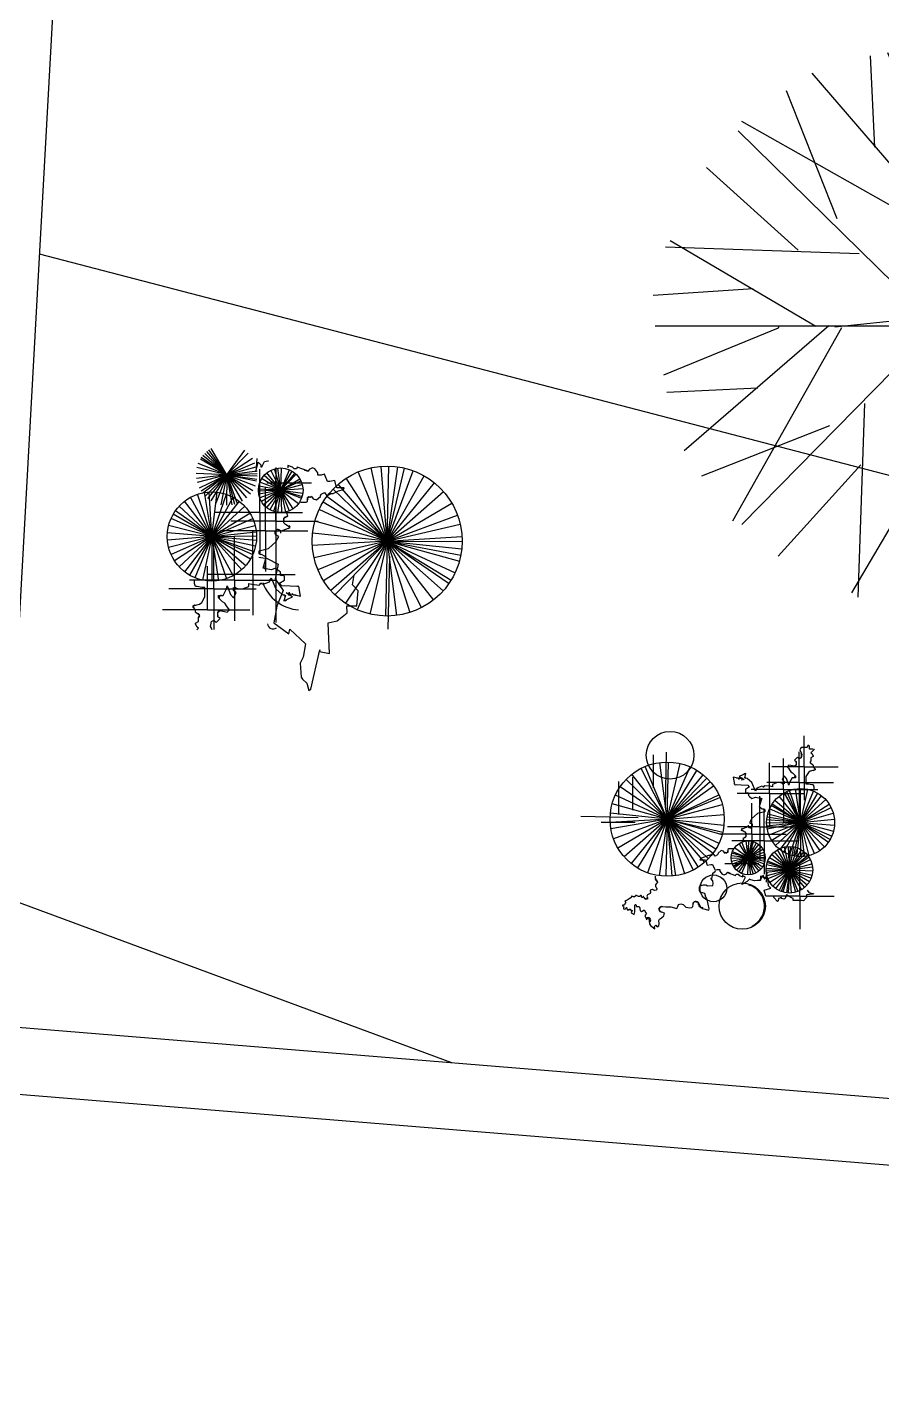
# Model space of a CAD drawing. Header units: millimetres. Extents: x 387 to 811, y 539 to 827.
# Drawn here: x 613.12 to 618.22, y 738.16 to 746.35 of the extents above; entities that cross this region are included whole.
import ezdxf

# ---------------------------------------------------------------- set-up
doc = ezdxf.new("R2010")
doc.units = ezdxf.units.MM
for name, color, linetype in [('cuvas de nível', 51, 'Continuous'), ('MOBILIARIO', 3, 'Continuous'), ('vegetação', 112, 'Continuous')]:
    doc.layers.add(name, color=color, linetype=linetype)

# ---------------------------------------------------------------- blocks, each defined once
blk = doc.blocks.new('T2', base_point=(179.76, 122.92))
for p, q in [((179.76, 122.92), (179.76, 182.32)), ((187.6, 161.67), (186.23, 182.74)), ((166.66, 160.66), (165.76, 179.9)), ((179.27, 156.4), (169.42, 180.59)), ((179.68, 148.48), (197.76, 179.21)), ((179.77, 145.68), (153.43, 176.25)), ((158.72, 145.53), (148.04, 172.54)), ((179.38, 143.01), (138.6, 166.06)), ((137.87, 164.08), (179.76, 122.92)), ((150.5, 138.92), (131.2, 156.4)), ((179.76, 156.27), (179.27, 156.4)), ((181.73, 122.9), (179.52, 144.47)), ((163.39, 138.18), (122.51, 139.57))]:
    blk.add_line(p, q)
blk = doc.blocks.new('AHUA1PL2')
for p, q in [((0, 0), (0, 1.6829)), ((0.2221, 1.0978), (0.1833, 1.6947)), ((-0.3713, 1.0693), (-0.3968, 1.6144)), ((-0.0139, 0.9484), (-0.2932, 1.634)), ((-0.0024, 0.7242), (0.5099, 1.5949)), ((0.0003, 0.6449), (-0.7461, 1.511)), ((-0.5963, 0.6406), (-0.8989, 1.4057)), ((-1.187, 1.1662), (0, 0)), ((-0.0108, 0.5691), (-1.1663, 1.2222)), ((-0.8293, 0.4533), (-1.376, 0.9485)), ((-0.0001, 0.9449), (-0.0139, 0.9484)), ((0.0558, -0.0005), (-0.007, 0.6104)), ((-0.464, 0.4323), (-1.6222, 0.4717))]:
    blk.add_line(p, q)
at = {"xscale": 0.02833333322, "yscale": 0.02833333322, "zscale": 0.02833333322}
for p, rotation in [((0, 0.0148), 269.9999999999999), ((0, 0), 89.99999999999999), ((0, 0), 180)]:
    blk.add_blockref('T2', p, dxfattribs=dict(at, rotation=rotation))

msp = doc.modelspace()

# ---------------------------------------------------------------- linework, layer by layer
at = {"layer": 'cuvas de nível'}
for points in [[(613.188, 744.9977, 81.9656), (618.4282, 743.6334, 81.9656), (626.0682, 741.9434, 81.9656), (633.6682, 740.1334, 81.9656), (635.3145, 739.1061, 81.9656)], [(612.976, 741.1539, 80.9656), (615.6521, 740.1633, 80.9656)]]:
    msp.add_polyline3d(points, dxfattribs=at)
at = {"layer": 'MOBILIARIO'}
for p, q in [((613.4939, 750.5415, 92.2728), (612.9336, 740.3858, 86.3771)), ((612.9336, 740.3858, 31.9656), (635.3145, 738.5545, 31.9656)), ((612.5127, 740.0189, 31.9656), (635.3151, 738.16, -1.4466))]:
    msp.add_line(p, q, dxfattribs=at)
at = {"layer": 'vegetação'}
for p, q in [((614.3087, 743.6775, 31.9656), (614.1666, 743.7927, 31.9656)), ((614.3087, 743.6775, 31.9656), (614.1775, 743.805, 31.9656)), ((614.3087, 743.6775, 31.9656), (614.1904, 743.817, 31.9656)), ((614.3087, 743.6775, 31.9656), (614.2024, 743.8264, 31.9656)), ((614.3087, 743.6775, 31.9656), (614.215, 743.8346, 31.9656)), ((614.3087, 743.6775, 31.9656), (614.4174, 743.8245, 31.9656)), ((614.3087, 743.6775, 31.9656), (614.438, 743.8068, 31.9656)), ((614.3087, 743.6775, 31.9656), (614.1307, 743.7197, 31.9656)), ((614.3087, 743.6775, 31.9656), (614.1383, 743.744, 31.9656)), ((614.3087, 743.6775, 31.9656), (614.1515, 743.7711, 31.9656)), ((614.3087, 743.6775, 31.9656), (614.1569, 743.7795, 31.9656)), ((614.3087, 743.6775, 31.9656), (614.4621, 743.7769, 31.9656)), ((614.3087, 743.6775, 31.9656), (614.4621, 743.7769, 31.9656)), ((614.3087, 743.6775, 31.9656), (614.4774, 743.7479, 31.9656)), ((614.3087, 743.6775, 31.9656), (614.4854, 743.7246, 31.9656)), ((614.5071, 743.4514, 31.9656), (614.5071, 743.7115, 31.9656)), ((614.6315, 743.5844, 31.9656), (614.5935, 743.7123, 31.9656)), ((614.6019, 743.7202, 31.9656), (614.6019, 742.7944, 31.9656)), ((614.6315, 743.5844, 31.9656), (614.615, 743.7168, 31.9656)), ((614.6315, 743.5844, 31.9656), (614.6371, 743.7178, 31.9656)), ((614.6315, 743.5844, 31.9656), (614.685, 743.7067, 31.9656)), ((615.2679, 743.2807, 31.9656), (615.1716, 743.7184, 31.9656)), ((615.2679, 743.2807, 31.9656), (615.2312, 743.7274, 31.9656)), ((615.2679, 743.2807, 31.9656), (615.2776, 743.7288, 31.9656)), ((615.2679, 743.2807, 31.9656), (615.3315, 743.7243, 31.9656)), ((615.2679, 743.2807, 31.9656), (615.371, 743.7168, 31.9656)), ((614.3087, 743.6775, 31.9656), (614.1259, 743.685, 31.9656)), ((614.3087, 743.6775, 31.9656), (614.1272, 743.6545, 31.9656)), ((614.3087, 743.6775, 31.9656), (614.1319, 743.6303, 31.9656)), ((614.3087, 743.6775, 31.9656), (614.1443, 743.5972, 31.9656)), ((614.3087, 743.6775, 31.9656), (614.1552, 743.578, 31.9656)), ((614.3087, 743.6775, 31.9656), (614.1647, 743.5647, 31.9656)), ((614.3087, 743.6775, 31.9656), (614.1793, 743.5482, 31.9656)), ((614.3087, 743.6775, 31.9656), (614.1934, 743.5355, 31.9656)), ((614.3087, 743.6775, 31.9656), (614.2135, 743.5213, 31.9656)), ((614.3087, 743.6775, 31.9656), (614.2429, 743.5068, 31.9656)), ((614.3087, 743.6775, 31.9656), (614.2745, 743.4978, 31.9656)), ((614.3087, 743.6775, 31.9656), (614.3071, 743.4946, 31.9656)), ((614.3087, 743.6775, 31.9656), (614.4901, 743.7001, 31.9656)), ((614.3087, 743.6775, 31.9656), (614.4914, 743.6841, 31.9656)), ((614.3087, 743.6775, 31.9656), (614.4278, 743.5387, 31.9656)), ((614.3087, 743.6775, 31.9656), (614.4011, 743.5197, 31.9656)), ((614.3087, 743.6775, 31.9656), (614.4793, 743.6118, 31.9656)), ((614.3087, 743.6775, 31.9656), (614.4658, 743.5839, 31.9656)), ((614.3087, 743.6775, 31.9656), (614.4507, 743.5622, 31.9656)), ((614.3087, 743.6775, 31.9656), (614.4507, 743.5622, 31.9656)), ((614.3087, 743.6775, 31.9656), (614.4897, 743.6514, 31.9656)), ((614.3087, 743.6775, 31.9656), (614.4914, 743.6699, 31.9656)), ((614.3087, 743.6775, 31.9656), (614.4877, 743.6399, 31.9656)), ((614.3087, 743.6775, 31.9656), (614.3398, 743.4973, 31.9656)), ((614.3087, 743.6775, 31.9656), (614.3558, 743.5008, 31.9656)), ((614.3087, 743.6775, 31.9656), (614.3715, 743.5057, 31.9656)), ((614.6315, 743.5844, 31.9656), (614.507, 743.6324, 31.9656)), ((614.6315, 743.5844, 31.9656), (614.5175, 743.6538, 31.9656)), ((614.6315, 743.5844, 31.9656), (614.5318, 743.6731, 31.9656)), ((614.8163, 743.6276, 31.9656), (614.5479, 743.6276, 31.9656)), ((614.6315, 743.5844, 31.9656), (614.5492, 743.6895, 31.9656)), ((614.6315, 743.5844, 31.9656), (614.5729, 743.7043, 31.9656)), ((614.6022, 743.399, 31.9656), (614.6022, 743.6592, 31.9656)), ((614.6315, 743.5844, 31.9656), (614.6999, 743.6991, 31.9656)), ((614.6315, 743.5844, 31.9656), (614.7178, 743.6863, 31.9656)), ((614.6315, 743.5844, 31.9656), (614.7246, 743.6801, 31.9656)), ((614.6315, 743.5844, 31.9656), (614.7462, 743.6527, 31.9656)), ((614.6315, 743.5844, 31.9656), (614.7523, 743.6413, 31.9656)), ((615.2679, 743.2807, 31.9656), (615.0239, 743.6566, 31.9656)), ((615.2679, 743.2807, 31.9656), (615.095, 743.6941, 31.9656)), ((615.2679, 743.2807, 31.9656), (615.4226, 743.7013, 31.9656)), ((615.2679, 743.2807, 31.9656), (615.4897, 743.6701, 31.9656)), ((615.2679, 743.2807, 31.9656), (615.5501, 743.6289, 31.9656)), ((615.2679, 743.2807, 31.9656), (615.5508, 743.6283, 31.9656)), ((614.2204, 743.3078, 31.9656), (614.0933, 743.5426, 31.9656)), ((614.2204, 743.3078, 31.9656), (614.1337, 743.5603, 31.9656)), ((614.2204, 743.3078, 31.9656), (614.1764, 743.5711, 31.9656)), ((614.2204, 743.3078, 31.9656), (614.2047, 743.5743, 31.9656)), ((614.2204, 743.3078, 31.9656), (614.2525, 743.5728, 31.9656)), ((614.2204, 743.3078, 31.9656), (614.307, 743.5603, 31.9656)), ((614.2204, 743.3078, 31.9656), (614.3474, 743.5426, 31.9656)), ((614.6315, 743.5844, 31.9656), (614.4982, 743.5789, 31.9656)), ((614.6315, 743.5844, 31.9656), (614.4983, 743.5915, 31.9656)), ((614.6315, 743.5844, 31.9656), (614.5, 743.5617, 31.9656)), ((614.6315, 743.5844, 31.9656), (614.5004, 743.6094, 31.9656)), ((614.6315, 743.5844, 31.9656), (614.5062, 743.5386, 31.9656)), ((614.6315, 743.5844, 31.9656), (614.5164, 743.5169, 31.9656)), ((614.6315, 743.5844, 31.9656), (614.5303, 743.4974, 31.9656)), ((614.5404, 743.3419, 31.9656), (614.5404, 743.602, 31.9656)), ((614.6315, 743.5844, 31.9656), (614.5474, 743.4808, 31.9656)), ((614.6315, 743.5844, 31.9656), (614.5474, 743.4808, 31.9656)), ((614.6315, 743.5844, 31.9656), (614.5673, 743.4674, 31.9656)), ((614.6315, 743.5844, 31.9656), (614.5892, 743.4578, 31.9656)), ((614.6315, 743.5844, 31.9656), (614.6125, 743.4523, 31.9656)), ((614.6315, 743.5844, 31.9656), (614.7605, 743.6188, 31.9656)), ((614.6315, 743.5844, 31.9656), (614.7605, 743.6188, 31.9656)), ((614.6315, 743.5844, 31.9656), (614.7646, 743.5952, 31.9656)), ((614.6315, 743.5844, 31.9656), (614.764, 743.5679, 31.9656)), ((614.6315, 743.5844, 31.9656), (614.7561, 743.5364, 31.9656)), ((614.6315, 743.5844, 31.9656), (614.7599, 743.5478, 31.9656)), ((614.6315, 743.5844, 31.9656), (614.6364, 743.451, 31.9656)), ((614.6315, 743.5844, 31.9656), (614.6601, 743.454, 31.9656)), ((614.6315, 743.5844, 31.9656), (614.7388, 743.505, 31.9656)), ((614.6315, 743.5844, 31.9656), (614.7041, 743.4724, 31.9656)), ((614.6315, 743.5844, 31.9656), (614.6829, 743.4612, 31.9656)), ((614.6315, 743.5844, 31.9656), (614.7041, 743.4724, 31.9656)), ((615.2679, 743.2807, 31.9656), (614.9074, 743.5469, 31.9656)), ((615.2679, 743.2807, 31.9656), (614.9448, 743.5913, 31.9656)), ((615.2679, 743.2807, 31.9656), (614.9756, 743.6205, 31.9656)), ((615.2679, 743.2807, 31.9656), (615.6042, 743.577, 31.9656)), ((614.2204, 743.3078, 31.9656), (614.0022, 743.4617, 31.9656)), ((614.2204, 743.3078, 31.9656), (614.024, 743.4886, 31.9656)), ((614.2204, 743.3078, 31.9656), (614.0564, 743.5184, 31.9656)), ((614.2204, 743.3078, 31.9656), (614.3843, 743.5184, 31.9656)), ((614.2204, 743.3078, 31.9656), (614.4168, 743.4886, 31.9656)), ((615.2679, 743.2807, 31.9656), (614.8615, 743.4696, 31.9656)), ((615.2679, 743.2807, 31.9656), (614.8849, 743.5135, 31.9656)), ((615.2679, 743.2807, 31.9656), (615.6544, 743.5075, 31.9656)), ((614.2204, 743.3078, 31.9656), (613.9759, 743.415, 31.9656)), ((614.2204, 743.3078, 31.9656), (613.9893, 743.4415, 31.9656)), ((614.2204, 743.3078, 31.9656), (614.4476, 743.4479, 31.9656)), ((614.2204, 743.3078, 31.9656), (614.4648, 743.415, 31.9656)), ((614.5071, 743.4514, 31.9656), (614.2387, 743.4514, 31.9656)), ((614.6022, 743.399, 31.9656), (614.3338, 743.399, 31.9656)), ((614.5071, 743.4514, 31.9656), (614.5071, 743.2088, 31.9656)), ((614.5071, 743.4514, 31.9656), (614.7609, 743.4514, 31.9656)), ((614.6022, 743.399, 31.9656), (614.8561, 743.399, 31.9656)), ((614.6022, 743.399, 31.9656), (614.6022, 743.1564, 31.9656)), ((615.2679, 743.2807, 31.9656), (614.8359, 743.4001, 31.9656)), ((615.2679, 743.2807, 31.9656), (615.6887, 743.4349, 31.9656)), ((615.2679, 743.2807, 31.9656), (615.7047, 743.3812, 31.9656)), ((614.2204, 743.3078, 31.9656), (613.9543, 743.3298, 31.9656)), ((614.2204, 743.3078, 31.9656), (613.9543, 743.2858, 31.9656)), ((614.2204, 743.3078, 31.9656), (613.9616, 743.3733, 31.9656)), ((614.2204, 743.3078, 31.9656), (613.9616, 743.2423, 31.9656)), ((614.2204, 743.3078, 31.9656), (613.9759, 743.2006, 31.9656)), ((614.2204, 743.3078, 31.9656), (613.9969, 743.1618, 31.9656)), ((614.2204, 743.3078, 31.9656), (614.024, 743.127, 31.9656)), ((614.2204, 743.3078, 31.9656), (614.0564, 743.0971, 31.9656)), ((614.2204, 743.3078, 31.9656), (614.0867, 743.0768, 31.9656)), ((614.2204, 743.3078, 31.9656), (614.1189, 743.0609, 31.9656)), ((614.2204, 743.3078, 31.9656), (614.1646, 743.0467, 31.9656)), ((614.2204, 743.3078, 31.9656), (614.1646, 743.0467, 31.9656)), ((614.2204, 743.3078, 31.9656), (614.4791, 743.3733, 31.9656)), ((614.2204, 743.3078, 31.9656), (614.4859, 743.3354, 31.9656)), ((614.2204, 743.3078, 31.9656), (614.4873, 743.3115, 31.9656)), ((614.2204, 743.3078, 31.9656), (614.4814, 743.252, 31.9656)), ((614.2204, 743.3078, 31.9656), (614.4864, 743.2858, 31.9656)), ((614.2204, 743.3078, 31.9656), (614.307, 743.0553, 31.9656)), ((614.2204, 743.3078, 31.9656), (614.3474, 743.073, 31.9656)), ((614.2204, 743.3078, 31.9656), (614.4238, 743.135, 31.9656)), ((614.2204, 743.3078, 31.9656), (614.3988, 743.1092, 31.9656)), ((614.2204, 743.3078, 31.9656), (614.4648, 743.2006, 31.9656)), ((614.2204, 743.3078, 31.9656), (614.4514, 743.1741, 31.9656)), ((614.2204, 743.3078, 31.9656), (614.4514, 743.1741, 31.9656)), ((614.2204, 743.3078, 31.9656), (614.4716, 743.2175, 31.9656)), ((614.2204, 743.3078, 31.9656), (614.2204, 743.0409, 31.9656)), ((614.2204, 743.3078, 31.9656), (614.2599, 743.0438, 31.9656)), ((614.5404, 743.3419, 31.9656), (614.272, 743.3419, 31.9656)), ((614.3549, 743.0466, 31.9656), (614.3549, 743.3068, 31.9656)), ((614.4643, 743.0799, 31.9656), (614.4643, 743.3401, 31.9656)), ((614.5404, 743.3419, 31.9656), (614.7942, 743.3419, 31.9656)), ((614.5404, 743.3419, 31.9656), (614.5404, 743.0993, 31.9656)), ((615.2679, 743.2807, 31.9656), (614.8221, 743.3274, 31.9656)), ((615.2679, 743.2807, 31.9656), (615.7153, 743.308, 31.9656)), ((614.2312, 742.9942, 31.9656), (614.2312, 743.2544, 31.9656)), ((615.2679, 743.2807, 31.9656), (614.8205, 743.2534, 31.9656)), ((615.2679, 743.2807, 31.9656), (614.8311, 743.1801, 31.9656)), ((615.2679, 743.2807, 31.9656), (614.8536, 743.1096, 31.9656)), ((615.2679, 743.2807, 31.9656), (614.8874, 743.0437, 31.9656)), ((615.2679, 743.2807, 31.9656), (614.9316, 742.9843, 31.9656)), ((615.2679, 743.2807, 31.9656), (614.9557, 742.9591, 31.9656)), ((615.2679, 743.2807, 31.9656), (615.0181, 742.9085, 31.9656)), ((615.2679, 743.2807, 31.9656), (615.0886, 742.8699, 31.9656)), ((615.2679, 743.2807, 31.9656), (615.1648, 742.8445, 31.9656)), ((615.2679, 743.2807, 31.9656), (615.1648, 742.8445, 31.9656)), ((615.2679, 743.2807, 31.9656), (615.2582, 742.8326, 31.9656)), ((615.2679, 743.2807, 31.9656), (615.4726, 742.8819, 31.9656)), ((615.2679, 743.2807, 31.9656), (615.6377, 743.0274, 31.9656)), ((615.2679, 743.2807, 31.9656), (615.6509, 743.0478, 31.9656)), ((615.2679, 743.2807, 31.9656), (615.6031, 742.9832, 31.9656)), ((615.2679, 743.2807, 31.9656), (615.6509, 743.0478, 31.9656)), ((615.2679, 743.2807, 31.9656), (615.5446, 742.9281, 31.9656)), ((615.2679, 743.2807, 31.9656), (615.6744, 743.0917, 31.9656)), ((615.2679, 743.2807, 31.9656), (615.6999, 743.1612, 31.9656)), ((615.2679, 743.2807, 31.9656), (615.4042, 742.8537, 31.9656)), ((615.2679, 743.2807, 31.9656), (615.7137, 743.234, 31.9656)), ((615.2679, 743.2807, 31.9656), (615.7083, 743.1972, 31.9656)), ((615.2679, 743.2807, 31.9656), (615.7161, 743.2772, 31.9656)), ((615.2679, 743.2807, 31.9656), (615.3246, 742.8361, 31.9656)), ((615.2747, 742.7539, 31.9656), (615.2842, 743.1906, 31.9656)), ((614.1932, 742.8704, 31.9656), (614.1932, 743.1306, 31.9656)), ((614.4643, 743.0799, 31.9656), (614.1959, 743.0799, 31.9656)), ((614.4643, 743.0799, 31.9656), (614.4643, 742.8373, 31.9656)), ((614.4643, 743.0799, 31.9656), (614.7181, 743.0799, 31.9656)), ((614.2312, 742.9942, 31.9656), (613.9628, 742.9942, 31.9656)), ((614.3549, 743.0466, 31.9656), (614.0865, 743.0466, 31.9656)), ((614.2312, 742.9942, 31.9656), (614.4851, 742.9942, 31.9656)), ((614.2312, 742.9942, 31.9656), (614.2312, 742.7516, 31.9656)), ((614.3549, 743.0466, 31.9656), (614.3549, 742.804, 31.9656)), ((614.3549, 743.0466, 31.9656), (614.6087, 743.0466, 31.9656)), ((614.1932, 742.8704, 31.9656), (613.9248, 742.8704, 31.9656)), ((614.1932, 742.8704, 31.9656), (614.447, 742.8704, 31.9656)), ((617.7606, 741.9306, 82.9656), (617.7606, 742.1154, 82.9656)), ((616.8581, 742.0035, 82.9656), (616.8581, 741.8054, 82.9656)), ((616.9368, 742.0194, 82.9656), (616.9296, 741.6867, 82.9656)), ((617.7316, 741.8363, 82.9656), (617.7316, 742.0211, 82.9656)), ((616.942, 741.6181, 82.9656), (616.786, 741.9218, 82.9656)), ((616.942, 741.6181, 82.9656), (616.8102, 741.9331, 82.9656)), ((616.942, 741.6181, 82.9656), (616.8988, 741.9568, 82.9656)), ((616.942, 741.6181, 82.9656), (616.9494, 741.9594, 82.9656)), ((616.942, 741.6181, 82.9656), (617.0205, 741.9503, 82.9656)), ((616.942, 741.6181, 82.9656), (617.0205, 741.9503, 82.9656)), ((616.942, 741.6181, 82.9656), (617.0786, 741.931, 82.9656)), ((616.942, 741.6181, 82.9656), (617.1193, 741.9098, 82.9656)), ((617.5541, 741.771, 82.9656), (617.5541, 741.9558, 82.9656)), ((617.7606, 741.9306, 82.9656), (617.5673, 741.9306, 82.9656)), ((617.6374, 741.7964, 82.9656), (617.6374, 741.9812, 82.9656)), ((617.7606, 741.9306, 82.9656), (617.7606, 741.7324, 82.9656)), ((617.7606, 741.9306, 82.9656), (617.9651, 741.9306, 82.9656)), ((616.6516, 741.8439, 82.9656), (616.6516, 741.6458, 82.9656)), ((616.942, 741.6181, 82.9656), (616.6959, 741.8547, 82.9656)), ((616.942, 741.6181, 82.9656), (616.7312, 741.8867, 82.9656)), ((616.735, 741.8693, 82.9656), (616.735, 741.6712, 82.9656)), ((616.942, 741.6181, 82.9656), (617.1575, 741.8829, 82.9656)), ((616.942, 741.6181, 82.9656), (617.1798, 741.863, 82.9656)), ((616.942, 741.6181, 82.9656), (617.1981, 741.8438, 82.9656)), ((617.7316, 741.8363, 82.9656), (617.5383, 741.8363, 82.9656)), ((617.7316, 741.8363, 82.9656), (617.7316, 741.6381, 82.9656)), ((617.7316, 741.8363, 82.9656), (617.9361, 741.8363, 82.9656)), ((616.942, 741.6181, 82.9656), (616.6324, 741.762, 82.9656)), ((616.942, 741.6181, 82.9656), (616.6603, 741.811, 82.9656)), ((616.942, 741.6181, 82.9656), (617.2197, 741.8166, 82.9656)), ((616.942, 741.6181, 82.9656), (617.2507, 741.7638, 82.9656)), ((616.942, 741.6181, 82.9656), (617.2575, 741.7484, 82.9656)), ((617.5541, 741.771, 82.9656), (617.3608, 741.771, 82.9656)), ((617.6374, 741.7964, 82.9656), (617.4441, 741.7964, 82.9656)), ((617.4961, 741.5715, 82.9656), (617.4961, 741.7563, 82.9656)), ((617.5541, 741.771, 82.9656), (617.5541, 741.5728, 82.9656)), ((617.5541, 741.771, 82.9656), (617.7586, 741.771, 82.9656)), ((617.7399, 741.5974, 82.9656), (617.6109, 741.7546, 82.9656)), ((617.6374, 741.7964, 82.9656), (617.6374, 741.5982, 82.9656)), ((617.6374, 741.7964, 82.9656), (617.8419, 741.7964, 82.9656)), ((617.7399, 741.5974, 82.9656), (617.6411, 741.7751, 82.9656)), ((617.7399, 741.5974, 82.9656), (617.6431, 741.7763, 82.9656)), ((617.7399, 741.5974, 82.9656), (617.6574, 741.7833, 82.9656)), ((617.7399, 741.5974, 82.9656), (617.6739, 741.7897, 82.9656)), ((617.7399, 741.5974, 82.9656), (617.7098, 741.7985, 82.9656)), ((617.7399, 741.5974, 82.9656), (617.7399, 741.8008, 82.9656)), ((617.7399, 741.5974, 82.9656), (617.7824, 741.7963, 82.9656)), ((617.7399, 741.5974, 82.9656), (617.7824, 741.7963, 82.9656)), ((617.7399, 741.5974, 82.9656), (617.8172, 741.7855, 82.9656)), ((617.7399, 741.5974, 82.9656), (617.8417, 741.7734, 82.9656)), ((617.7399, 741.5974, 82.9656), (617.8648, 741.7579, 82.9656)), ((616.942, 741.6181, 82.9656), (616.6129, 741.7091, 82.9656)), ((616.942, 741.6181, 82.9656), (617.2718, 741.7064, 82.9656)), ((617.449, 741.528, 82.9656), (617.449, 741.7128, 82.9656)), ((617.5215, 741.4881, 82.9656), (617.5215, 741.6729, 82.9656)), ((617.7399, 741.5974, 82.9656), (617.5537, 741.6791, 82.9656)), ((617.7399, 741.5974, 82.9656), (617.5639, 741.6993, 82.9656)), ((617.7399, 741.5974, 82.9656), (617.5697, 741.7086, 82.9656)), ((617.7399, 741.5974, 82.9656), (617.5849, 741.7291, 82.9656)), ((617.7399, 741.5974, 82.9656), (617.8895, 741.7351, 82.9656)), ((617.7399, 741.5974, 82.9656), (617.9101, 741.7086, 82.9656)), ((617.7399, 741.5974, 82.9656), (617.9218, 741.6882, 82.9656)), ((616.4256, 741.6365, 82.9656), (616.7688, 741.629, 82.9656)), ((616.5466, 741.6009, 82.9656), (616.751, 741.6009, 82.9656)), ((616.942, 741.6181, 82.9656), (616.6012, 741.5973, 82.9656)), ((616.942, 741.6181, 82.9656), (616.6024, 741.6537, 82.9656)), ((616.942, 741.6181, 82.9656), (616.6056, 741.5598, 82.9656)), ((616.942, 741.6181, 82.9656), (616.6214, 741.5006, 82.9656)), ((616.942, 741.6181, 82.9656), (616.6475, 741.4453, 82.9656)), ((616.942, 741.6181, 82.9656), (616.6858, 741.3924, 82.9656)), ((616.942, 741.6181, 82.9656), (616.7265, 741.3533, 82.9656)), ((616.942, 741.6181, 82.9656), (616.7646, 741.3264, 82.9656)), ((616.942, 741.6181, 82.9656), (616.8241, 741.2977, 82.9656)), ((616.942, 741.6181, 82.9656), (616.8935, 741.2802, 82.9656)), ((616.942, 741.6181, 82.9656), (616.9346, 741.2768, 82.9656)), ((616.942, 741.6181, 82.9656), (617.2822, 741.6461, 82.9656)), ((616.942, 741.6181, 82.9656), (617.2822, 741.6461, 82.9656)), ((616.942, 741.6181, 82.9656), (617.1881, 741.3815, 82.9656)), ((616.942, 741.6181, 82.9656), (617.1646, 741.3593, 82.9656)), ((616.942, 741.6181, 82.9656), (617.2166, 741.4153, 82.9656)), ((616.942, 741.6181, 82.9656), (617.271, 741.5271, 82.9656)), ((616.942, 741.6181, 82.9656), (617.2742, 741.5395, 82.9656)), ((616.942, 741.6181, 82.9656), (617.2516, 741.4742, 82.9656)), ((616.942, 741.6181, 82.9656), (617.2337, 741.4407, 82.9656)), ((616.942, 741.6181, 82.9656), (617.2815, 741.5825, 82.9656)), ((616.942, 741.6181, 82.9656), (617.0458, 741.2929, 82.9656)), ((616.942, 741.6181, 82.9656), (617.0979, 741.3144, 82.9656)), ((616.942, 741.6181, 82.9656), (617.1278, 741.3317, 82.9656)), ((616.942, 741.6181, 82.9656), (616.9908, 741.2802, 82.9656)), ((616.942, 741.6181, 82.9656), (616.9699, 741.2778, 82.9656)), ((617.7399, 741.5974, 82.9656), (617.5366, 741.5946, 82.9656)), ((617.7399, 741.5974, 82.9656), (617.5373, 741.6142, 82.9656)), ((617.7399, 741.5974, 82.9656), (617.5377, 741.5764, 82.9656)), ((617.7399, 741.5974, 82.9656), (617.5393, 741.6309, 82.9656)), ((617.7399, 741.5974, 82.9656), (617.5404, 741.5583, 82.9656)), ((617.7399, 741.5974, 82.9656), (617.5428, 741.6473, 82.9656)), ((617.7399, 741.5974, 82.9656), (617.5505, 741.5233, 82.9656)), ((617.7399, 741.5974, 82.9656), (617.5668, 741.4907, 82.9656)), ((617.7399, 741.5974, 82.9656), (617.5887, 741.4615, 82.9656)), ((617.7399, 741.5974, 82.9656), (617.6154, 741.4367, 82.9656)), ((617.7399, 741.5974, 82.9656), (617.6381, 741.4214, 82.9656)), ((617.7399, 741.5974, 82.9656), (617.6739, 741.4051, 82.9656)), ((617.7399, 741.5974, 82.9656), (617.6974, 741.3986, 82.9656)), ((617.7399, 741.5974, 82.9656), (617.7154, 741.3956, 82.9656)), ((617.7399, 741.5974, 82.9656), (617.9351, 741.6543, 82.9656)), ((617.7399, 741.5974, 82.9656), (617.9421, 741.6185, 82.9656)), ((617.7399, 741.5974, 82.9656), (617.9421, 741.6185, 82.9656)), ((617.7399, 741.5974, 82.9656), (617.7609, 741.3952, 82.9656)), ((617.7399, 741.5974, 82.9656), (617.7879, 741.3998, 82.9656)), ((617.7399, 741.5974, 82.9656), (617.8224, 741.4116, 82.9656)), ((617.7399, 741.5974, 82.9656), (617.906, 741.4802, 82.9656)), ((617.7399, 741.5974, 82.9656), (617.8824, 741.4524, 82.9656)), ((617.7399, 741.5974, 82.9656), (617.8543, 741.4293, 82.9656)), ((617.7399, 741.5974, 82.9656), (617.9159, 741.4956, 82.9656)), ((617.7399, 741.5974, 82.9656), (617.9261, 741.5158, 82.9656)), ((617.7399, 741.5974, 82.9656), (617.9426, 741.582, 82.9656)), ((617.7399, 741.5974, 82.9656), (617.9366, 741.5461, 82.9656)), ((617.7399, 741.5974, 82.9656), (617.7399, 741.3941, 82.9656)), ((617.449, 741.528, 82.9656), (617.2557, 741.528, 82.9656)), ((617.4961, 741.5715, 82.9656), (617.3028, 741.5715, 82.9656)), ((617.449, 741.528, 82.9656), (617.6535, 741.528, 82.9656)), ((617.449, 741.528, 82.9656), (617.449, 741.3298, 82.9656)), ((617.4961, 741.5715, 82.9656), (617.7006, 741.5715, 82.9656)), ((617.4961, 741.5715, 82.9656), (617.4961, 741.3733, 82.9656)), ((617.5215, 741.4881, 82.9656), (617.3281, 741.4881, 82.9656)), ((617.4267, 741.3867, 82.9656), (617.3289, 741.4146, 82.9656)), ((617.4267, 741.3867, 82.9656), (617.3318, 741.4233, 82.9656)), ((617.4267, 741.3867, 82.9656), (617.345, 741.4472, 82.9656)), ((617.4267, 741.3867, 82.9656), (617.3714, 741.4721, 82.9656)), ((617.4267, 741.3867, 82.9656), (617.3714, 741.4721, 82.9656)), ((617.4267, 741.3867, 82.9656), (617.3875, 741.4806, 82.9656)), ((617.4267, 741.3867, 82.9656), (617.4141, 741.4876, 82.9656)), ((617.4267, 741.3867, 82.9656), (617.4309, 741.4883, 82.9656)), ((617.4267, 741.3867, 82.9656), (617.4476, 741.4862, 82.9656)), ((617.4267, 741.3867, 82.9656), (617.4589, 741.4832, 82.9656)), ((617.4267, 741.3867, 82.9656), (617.4756, 741.4758, 82.9656)), ((617.4267, 741.3867, 82.9656), (617.4908, 741.4657, 82.9656)), ((617.4267, 741.3867, 82.9656), (617.4908, 741.4657, 82.9656)), ((617.4267, 741.3867, 82.9656), (617.5038, 741.453, 82.9656)), ((617.4267, 741.3867, 82.9656), (617.5144, 741.4381, 82.9656)), ((617.4267, 741.3867, 82.9656), (617.5222, 741.4216, 82.9656)), ((617.5215, 741.4881, 82.9656), (617.7259, 741.4881, 82.9656)), ((617.5215, 741.4881, 82.9656), (617.5215, 741.2899, 82.9656)), ((617.6727, 741.3158, 82.9656), (617.5826, 741.4221, 82.9656)), ((617.6727, 741.3158, 82.9656), (617.6013, 741.4355, 82.9656)), ((617.6727, 741.3158, 82.9656), (617.622, 741.4456, 82.9656)), ((617.6727, 741.3158, 82.9656), (617.6441, 741.4522, 82.9656)), ((617.6727, 741.3158, 82.9656), (617.6669, 741.455, 82.9656)), ((617.6727, 741.3158, 82.9656), (617.6801, 741.4549, 82.9656)), ((617.6727, 741.3158, 82.9656), (617.6987, 741.4527, 82.9656)), ((617.6727, 741.3158, 82.9656), (617.7227, 741.4458, 82.9656)), ((617.6727, 741.3158, 82.9656), (617.7451, 741.4348, 82.9656)), ((617.6727, 741.3158, 82.9656), (617.7604, 741.424, 82.9656)), ((617.6727, 741.3158, 82.9656), (617.7712, 741.4143, 82.9656)), ((617.286, 741.3538, 82.9656), (617.4904, 741.3538, 82.9656)), ((617.4267, 741.3867, 82.9656), (617.3251, 741.3825, 82.9656)), ((617.4267, 741.3867, 82.9656), (617.3258, 741.3993, 82.9656)), ((617.4267, 741.3867, 82.9656), (617.3272, 741.3659, 82.9656)), ((617.4267, 741.3867, 82.9656), (617.332, 741.3498, 82.9656)), ((617.4267, 741.3867, 82.9656), (617.3394, 741.3347, 82.9656)), ((617.4267, 741.3867, 82.9656), (617.3439, 741.3277, 82.9656)), ((617.4267, 741.3867, 82.9656), (617.3558, 741.3138, 82.9656)), ((617.4267, 741.3867, 82.9656), (617.37, 741.3024, 82.9656)), ((617.4267, 741.3867, 82.9656), (617.386, 741.2936, 82.9656)), ((617.4267, 741.3867, 82.9656), (617.4225, 741.2852, 82.9656)), ((617.4267, 741.3867, 82.9656), (617.5269, 741.404, 82.9656)), ((617.4267, 741.3867, 82.9656), (617.5283, 741.3909, 82.9656)), ((617.4267, 741.3867, 82.9656), (617.5135, 741.3338, 82.9656)), ((617.4267, 741.3867, 82.9656), (617.5266, 741.3677, 82.9656)), ((617.4267, 741.3867, 82.9656), (617.5282, 741.3813, 82.9656)), ((617.4267, 741.3867, 82.9656), (617.5216, 741.3502, 82.9656)), ((617.4267, 741.3867, 82.9656), (617.4714, 741.2954, 82.9656)), ((617.4267, 741.3867, 82.9656), (617.4395, 741.2859, 82.9656)), ((617.4267, 741.3867, 82.9656), (617.4557, 741.2893, 82.9656)), ((617.4267, 741.3867, 82.9656), (617.4393, 741.2858, 82.9656)), ((617.4267, 741.3867, 82.9656), (617.4894, 741.3067, 82.9656)), ((617.4267, 741.3867, 82.9656), (617.5027, 741.3192, 82.9656)), ((617.6727, 741.3158, 82.9656), (617.5363, 741.3444, 82.9656)), ((617.6727, 741.3158, 82.9656), (617.5405, 741.36, 82.9656)), ((617.6727, 741.3158, 82.9656), (617.5429, 741.3665, 82.9656)), ((617.6727, 741.3158, 82.9656), (617.553, 741.3871, 82.9656)), ((617.6727, 741.3158, 82.9656), (617.5663, 741.4059, 82.9656)), ((617.6727, 741.3158, 82.9656), (617.7823, 741.4018, 82.9656)), ((617.6727, 741.3158, 82.9656), (617.7896, 741.3916, 82.9656)), ((617.6727, 741.3158, 82.9656), (617.7978, 741.377, 82.9656)), ((617.6727, 741.3158, 82.9656), (617.8073, 741.3518, 82.9656)), ((617.6727, 741.3158, 82.9656), (617.8109, 741.3331, 82.9656)), ((617.7353, 741.158, 82.9656), (617.7353, 741.3428, 82.9656)), ((617.6727, 741.3158, 82.9656), (617.5334, 741.3108, 82.9656)), ((617.6727, 741.3158, 82.9656), (617.5335, 741.3233, 82.9656)), ((617.6727, 741.3158, 82.9656), (617.5344, 741.2986, 82.9656)), ((617.6727, 741.3158, 82.9656), (617.538, 741.2799, 82.9656)), ((617.6727, 741.3158, 82.9656), (617.5441, 741.2622, 82.9656)), ((617.6727, 741.3158, 82.9656), (617.5557, 741.2401, 82.9656)), ((617.6727, 741.3158, 82.9656), (617.5557, 741.2401, 82.9656)), ((617.6727, 741.3158, 82.9656), (617.5741, 741.2173, 82.9656)), ((617.6727, 741.3158, 82.9656), (617.5898, 741.2038, 82.9656)), ((617.6727, 741.3158, 82.9656), (617.6115, 741.1907, 82.9656)), ((617.6727, 741.3158, 82.9656), (617.6226, 741.1858, 82.9656)), ((617.6727, 741.3158, 82.9656), (617.6329, 741.1823, 82.9656)), ((617.6727, 741.3158, 82.9656), (617.6554, 741.1776, 82.9656)), ((617.6727, 741.3158, 82.9656), (617.6652, 741.1767, 82.9656)), ((617.6727, 741.3158, 82.9656), (617.779, 741.2258, 82.9656)), ((617.6727, 741.3158, 82.9656), (617.7923, 741.2445, 82.9656)), ((617.6727, 741.3158, 82.9656), (617.8024, 741.2652, 82.9656)), ((617.6727, 741.3158, 82.9656), (617.8118, 741.3084, 82.9656)), ((617.6727, 741.3158, 82.9656), (617.8082, 741.2837, 82.9656)), ((617.6727, 741.3158, 82.9656), (617.7627, 741.2095, 82.9656)), ((617.6727, 741.3158, 82.9656), (617.7233, 741.186, 82.9656)), ((617.6727, 741.3158, 82.9656), (617.7086, 741.1812, 82.9656)), ((617.6727, 741.3158, 82.9656), (617.684, 741.177, 82.9656)), ((617.6727, 741.3158, 82.9656), (617.7086, 741.1812, 82.9656)), ((617.6727, 741.3158, 82.9656), (617.744, 741.1962, 82.9656)), ((617.7353, 741.158, 82.9656), (617.5419, 741.158, 82.9656)), ((617.7353, 741.158, 82.9656), (617.9397, 741.158, 82.9656)), ((617.7353, 741.158, 82.9656), (617.7353, 740.9598, 82.9656))]:
    msp.add_line(p, q, dxfattribs=at)
for points, elevation in [([(614.4881, 743.7752), (614.4833, 743.6943), (614.4976, 743.7514), (614.5119, 743.7371), (614.5119, 743.7228), (614.5214, 743.7276), (614.5356, 743.7562), (614.5356, 743.7562), (614.5547, 743.7609), (614.5594, 743.7609)], 31.9656), ([(614.7497, 743.5133), (614.783, 743.5133), (614.7925, 743.5181), (614.7925, 743.5371), (614.7925, 743.5419), (614.8163, 743.5466), (614.8258, 743.5323), (614.8448, 743.5276), (614.8686, 743.5466), (614.8686, 743.5514), (614.8733, 743.5609), (614.8924, 743.5704), (614.8924, 743.5704), (614.9066, 743.5514), (614.9304, 743.5657), (614.9447, 743.5657), (614.978, 743.58), (615.0065, 743.5895), (615.0113, 743.599), (614.9827, 743.599), (614.9685, 743.599), (614.9637, 743.6085), (614.9542, 743.6419), (614.9257, 743.6371), (614.9161, 743.6371), (614.9114, 743.6371), (614.8971, 743.6704), (614.8924, 743.68), (614.8733, 743.6752), (614.8733, 743.6752), (614.8543, 743.6752), (614.8543, 743.6895), (614.8353, 743.7133), (614.821, 743.7181), (614.802, 743.7085), (614.7972, 743.699), (614.7306, 743.7228), (614.7259, 743.7133), (614.7116, 743.7133), (614.7021, 743.7228), (614.6736, 743.7324), (614.6736, 743.7181)], 31.9656), ([(614.7731, 743.7086), (614.7731, 743.7045), (614.7755, 743.7053), (614.7787, 743.7053), (614.7804, 743.7053), (614.7812, 743.7037), (614.7828, 743.7029), (614.7844, 743.7021), (614.7885, 743.7005), (614.7893, 743.7005), (614.7958, 743.6988), (614.799, 743.7029), (614.799, 743.7037), (614.8039, 743.7094)], 31.9656), ([(614.221, 742.7507), (614.217, 742.7609), (614.2122, 742.7704), (614.217, 742.799), (614.2312, 742.8085), (614.2455, 742.7942), (614.2693, 742.818), (614.255, 742.8275), (614.255, 742.8561), (614.2693, 742.8656), (614.3121, 742.8561), (614.3264, 742.8704), (614.3168, 742.8799), (614.3073, 742.8942), (614.2978, 742.9085), (614.2835, 742.918), (614.2598, 742.9418), (614.2598, 742.9561), (614.2883, 742.9561), (614.3073, 742.9942), (614.3121, 743.0133), (614.3311, 742.9609), (614.3501, 742.9418), (614.3644, 742.9704), (614.3501, 742.9847), (614.3501, 743.0037), (614.3834, 742.9942), (614.4025, 742.9942), (614.4405, 743.0085), (614.4405, 743.0276), (614.4595, 743.0228), (614.5023, 743.018), (614.5119, 743.0276), (614.5261, 743.0228), (614.5642, 743.0371), (614.5737, 743.0609), (614.6022, 742.9942), (614.6403, 742.9609), (614.6593, 742.9561), (614.6498, 742.9228), (614.7021, 742.9466), (614.6641, 742.9704), (614.7497, 742.9514), (614.7402, 743.0085), (614.6355, 743.0133), (614.6213, 743.0276), (614.6545, 743.0466), (614.6545, 743.0704), (614.645, 743.0752), (614.6308, 743.0752), (614.6308, 743.0942), (614.6213, 743.1037), (614.6022, 743.118), (614.5737, 743.1085), (614.5261, 743.118), (614.5309, 743.1323), (614.5451, 743.1847), (614.5356, 743.1895), (614.5214, 743.199), (614.5023, 743.2038), (614.5023, 743.2228), (614.5261, 743.2276), (614.5594, 743.2371), (614.6022, 743.2752), (614.6213, 743.3085), (614.6022, 743.318), (614.5975, 743.3371), (614.6117, 743.3514), (614.6355, 743.3419), (614.6878, 743.3609), (614.6593, 743.38), (614.6498, 743.3895), (614.6498, 743.4085), (614.6498, 743.4085), (614.6498, 743.418), (614.6736, 743.4323), (614.6688, 743.4466)], 31.9656), ([(614.5016, 743.185), (614.5507, 743.1758), (614.6158, 743.1433), (614.6066, 743.0942), (614.5992, 743.055), (614.6471, 742.9851), (614.6091, 742.8907), (614.5907, 742.7926), (614.6798, 742.7251), (614.6853, 742.7545), (614.7805, 742.6656), (614.7658, 742.5872), (614.7486, 742.5498), (614.7535, 742.4676), (614.7615, 742.4559), (614.7873, 742.4308), (614.7996, 742.3879), (614.8113, 742.3959), (614.8652, 742.6295), (614.8634, 742.6197), (614.9223, 742.6086), (614.9167, 742.7417), (614.9161, 742.7926), (614.9689, 742.803), (615.029, 742.8526), (615.0265, 742.8937), (615.0873, 742.8925), (615.094, 742.9826), (615.0602, 743.0194), (615.0712, 743.0783)], 31.9656), ([(614.1307, 742.7507), (614.1409, 742.7609), (614.1313, 742.7656), (614.1218, 742.7847), (614.1218, 742.7894), (614.1409, 742.799), (614.1409, 742.8228), (614.1456, 742.8371), (614.1266, 742.8513), (614.1218, 742.8561), (614.1218, 742.8704), (614.1076, 742.8847), (614.1076, 742.8942), (614.1456, 742.9037), (614.1599, 742.9133), (614.1789, 742.9466), (614.1789, 743.0037), (614.1599, 743.0037), (614.1313, 743.0085), (614.1218, 743.0085), (614.1171, 743.0276), (614.1171, 743.0323), (614.1171, 743.0418), (614.1171, 743.0514)], 31.9656), ([(617.815, 742.0358), (617.7932, 742.0358), (617.7932, 742.0358), (617.7932, 742.0503), (617.7932, 742.0539), (617.7896, 742.0576), (617.7824, 742.0576), (617.7787, 742.0467), (617.7751, 742.0467), (617.7606, 742.0467), (617.7497, 742.0467), (617.7425, 742.0467), (617.7353, 742.0322), (617.7425, 742.014), (617.7461, 742.0068), (617.7425, 741.985), (617.7316, 741.9778), (617.7208, 741.9886), (617.7026, 741.9705), (617.7135, 741.9633), (617.7135, 741.9415), (617.7026, 741.9342), (617.67, 741.9415), (617.6592, 741.9306), (617.6664, 741.9234), (617.6737, 741.9125), (617.6809, 741.9016), (617.6918, 741.8943), (617.7099, 741.8762), (617.7099, 741.8653), (617.6882, 741.8653), (617.6737, 741.8363), (617.67, 741.8218), (617.6555, 741.8617), (617.6411, 741.8762), (617.6302, 741.8544), (617.6411, 741.8435), (617.6411, 741.829), (617.6157, 741.8363), (617.6012, 741.8363), (617.5722, 741.8254), (617.5722, 741.8109), (617.5577, 741.8145), (617.5251, 741.8182), (617.5179, 741.8109), (617.507, 741.8145), (617.478, 741.8036), (617.4708, 741.7855), (617.449, 741.8363), (617.42, 741.8617), (617.4056, 741.8653), (617.4128, 741.8907), (617.3729, 741.8726), (617.4019, 741.8544), (617.3367, 741.8689), (617.344, 741.8254), (617.4237, 741.8218), (617.4345, 741.8109), (617.4092, 741.7964), (617.4092, 741.7783), (617.4164, 741.7746), (617.4273, 741.7746), (617.4273, 741.7601), (617.4345, 741.7529), (617.449, 741.742), (617.4708, 741.7492), (617.507, 741.742), (617.5034, 741.7311), (617.4925, 741.6912), (617.4998, 741.6876), (617.5106, 741.6803), (617.5251, 741.6767), (617.5251, 741.6622), (617.507, 741.6585), (617.4816, 741.6513), (617.449, 741.6223), (617.4345, 741.5969), (617.449, 741.5896), (617.4527, 741.5751), (617.4418, 741.5642), (617.4237, 741.5715), (617.3838, 741.557), (617.4056, 741.5425), (617.4128, 741.5352), (617.4128, 741.5207), (617.4128, 741.5207), (617.4128, 741.5134), (617.3947, 741.5026), (617.3983, 741.4917)], 82.9656), ([(617.8222, 742.0358), (617.8005, 742.014), (617.8077, 742.0104), (617.815, 741.9959), (617.815, 741.9923), (617.8005, 741.985), (617.8005, 741.9669), (617.7968, 741.956), (617.8113, 741.9451), (617.815, 741.9415), (617.815, 741.9306), (617.8258, 741.9197), (617.8258, 741.9125), (617.7968, 741.9052), (617.786, 741.898), (617.7715, 741.8726), (617.7715, 741.829), (617.786, 741.829), (617.8077, 741.8254), (617.815, 741.8254), (617.8186, 741.8109), (617.8186, 741.8073), (617.8186, 741.8), (617.8186, 741.7928)], 82.9656), ([(617.3367, 741.4409), (617.3114, 741.4409), (617.3041, 741.4373), (617.3041, 741.4228), (617.3041, 741.4191), (617.286, 741.4155), (617.2787, 741.4264), (617.2643, 741.43), (617.2461, 741.4155), (617.2461, 741.4119), (617.2425, 741.4046), (617.228, 741.3974), (617.228, 741.3974), (617.2172, 741.4119), (617.199, 741.401), (617.1882, 741.401), (617.1628, 741.3901), (617.1411, 741.3829), (617.1374, 741.3756), (617.1592, 741.3756), (617.1701, 741.3756), (617.1737, 741.3683), (617.1809, 741.343), (617.2027, 741.3466), (617.2099, 741.3466), (617.2135, 741.3466), (617.2244, 741.3212), (617.228, 741.3139), (617.2425, 741.3176), (617.2425, 741.3176), (617.257, 741.3176), (617.257, 741.3067), (617.2715, 741.2885), (617.2824, 741.2849), (617.2969, 741.2922), (617.3005, 741.2994), (617.3512, 741.2813), (617.3548, 741.2885), (617.3657, 741.2885), (617.3729, 741.2813), (617.3947, 741.274), (617.3947, 741.2849)], 82.9656), ([(616.8705, 741.2775), (616.8693, 741.2751), (616.8693, 741.2739), (616.8693, 741.2703), (616.8693, 741.2679), (616.8693, 741.2655), (616.8717, 741.2643), (616.8729, 741.2607), (616.8753, 741.2571), (616.8777, 741.2547), (616.8801, 741.2511), (616.8825, 741.2463), (616.8849, 741.2427), (616.8849, 741.2391), (616.8789, 741.2331), (616.8789, 741.2319), (616.8765, 741.2307), (616.8729, 741.2259), (616.8717, 741.2211), (616.8717, 741.2163), (616.8753, 741.2115), (616.8801, 741.2019), (616.8801, 741.1983), (616.8765, 741.1935), (616.8669, 741.1923), (616.8549, 741.1971), (616.8525, 741.1971), (616.8404, 741.1935), (616.8404, 741.1887), (616.8416, 741.1839), (616.8428, 741.1803), (616.8404, 741.1742), (616.8332, 741.1706), (616.8236, 741.1658), (616.8212, 741.1586), (616.8224, 741.1538), (616.8248, 741.1478), (616.8248, 741.1394), (616.8068, 741.143), (616.7996, 741.1562), (616.7996, 741.1562), (616.7984, 741.1562), (616.7972, 741.1502), (616.7948, 741.1502), (616.7948, 741.1502), (616.7924, 741.1502), (616.7888, 741.1526), (616.7888, 741.1538), (616.7876, 741.1598), (616.7864, 741.161), (616.784, 741.161), (616.7816, 741.161), (616.778, 741.1586), (616.7768, 741.1562), (616.7708, 741.155), (616.7551, 741.1634), (616.7551, 741.1634), (616.7575, 741.161), (616.7443, 741.1526), (616.7419, 741.1538), (616.7371, 741.1562), (616.7275, 741.1574), (616.7287, 741.1562), (616.7287, 741.1514), (616.7251, 741.1478), (616.7179, 741.1442), (616.7167, 741.1454), (616.7155, 741.1418), (616.7023, 741.1334), (616.689, 741.1274), (616.6939, 741.1226), (616.6902, 741.1154), (616.689, 741.1106), (616.6866, 741.1058), (616.683, 741.1046), (616.6806, 741.1034), (616.6746, 741.1034), (616.6758, 741.0998), (616.6782, 741.0986), (616.6806, 741.095), (616.683, 741.0914), (616.6818, 741.0866), (616.6818, 741.0818), (616.6878, 741.0794), (616.6927, 741.083), (616.6951, 741.0854), (616.6987, 741.089), (616.7011, 741.0878), (616.6987, 741.0842), (616.7071, 741.0746), (616.7083, 741.0746), (616.7131, 741.0782), (616.7179, 741.0782), (616.7323, 741.0722), (616.7263, 741.059), (616.7455, 741.0482), (616.7491, 741.065), (616.7479, 741.0878), (616.7479, 741.1046), (616.7527, 741.1082), (616.7551, 741.107), (616.7587, 741.0962), (616.7623, 741.095), (616.772, 741.095), (616.7744, 741.095), (616.778, 741.0854), (616.778, 741.0818), (616.7804, 741.0722), (616.7876, 741.065), (616.7924, 741.0686), (616.802, 741.0734), (616.8044, 741.077), (616.814, 741.059), (616.8176, 741.0518), (616.8128, 741.0458), (616.8092, 741.0398), (616.8212, 741.0158), (616.8224, 741.0242), (616.8284, 741.0254), (616.8332, 741.0194), (616.8368, 741.0134), (616.8344, 741.0074), (616.8356, 740.9918), (616.8416, 740.9822), (616.8681, 740.9629), (616.8657, 740.9762), (616.8741, 740.9846), (616.8813, 740.9738), (616.8921, 740.9798), (616.8945, 740.9942), (616.8921, 741.0122), (616.8957, 741.0206), (616.9077, 741.0278), (616.9221, 741.041), (616.9258, 741.0566), (616.9101, 741.0614), (616.9029, 741.0638), (616.8921, 741.0794), (616.8993, 741.0914), (616.9113, 741.0962), (616.933, 741.0938), (616.963, 741.0938), (616.999, 741.0842), (617.0039, 741.0914), (617.0063, 741.095), (617.0099, 741.107), (617.0231, 741.1118), (617.0375, 741.1082), (617.0423, 741.1034), (617.0543, 741.0926), (617.0783, 741.0878), (617.0892, 741.0902), (617.0952, 741.095), (617.0976, 741.1082), (617.0976, 741.1178), (617.106, 741.125), (617.1252, 741.1214), (617.1312, 741.113), (617.142, 741.0938), (617.1528, 741.0842), (617.1913, 741.0746), (617.1937, 741.083), (617.1817, 741.137), (617.1721, 741.1526), (617.1673, 741.173), (617.1528, 741.1778), (617.1396, 741.1815), (617.136, 741.1911), (617.136, 741.2115), (617.1456, 741.2235), (617.1721, 741.2247), (617.1829, 741.2199), (617.2153, 741.2211), (617.2165, 741.2343), (617.2153, 741.2487), (617.2033, 741.2631), (617.2117, 741.2703), (617.2141, 741.2943), (617.2309, 741.3075)], 82.9656), ([(616.8717, 741.2655), (616.8693, 741.2619), (616.8729, 741.2559), (616.8765, 741.2511), (616.8825, 741.2439), (616.8837, 741.2391)], 82.9656), ([(617.3189, 741.2921), (617.3189, 741.2952), (617.317, 741.2946), (617.3146, 741.2946), (617.3133, 741.2946), (617.3127, 741.2959), (617.3115, 741.2965), (617.3103, 741.2971), (617.3072, 741.2983), (617.3066, 741.2983), (617.3016, 741.2996), (617.2991, 741.2965), (617.2991, 741.2959), (617.2954, 741.2915)], 82.9656), ([(617.7787, 741.1942), (617.7896, 741.1797), (617.8186, 741.1725), (617.8113, 741.1688), (617.7751, 741.1652), (617.7751, 741.1507), (617.757, 741.1289), (617.7425, 741.1326), (617.7389, 741.1326), (617.6954, 741.1326), (617.6954, 741.1434), (617.6845, 741.1471), (617.6555, 741.1652), (617.6483, 741.1434), (617.6411, 741.1398), (617.6266, 741.1434), (617.6229, 741.1507), (617.6084, 741.1434), (617.6048, 741.1289), (617.6012, 741.1253), (617.5795, 741.1507), (617.5795, 741.158), (617.5324, 741.158), (617.5215, 741.1942), (617.5613, 741.2051), (617.5469, 741.2196), (617.5432, 741.2632), (617.4998, 741.2777), (617.4998, 741.2523), (617.4635, 741.2486), (617.4418, 741.2559), (617.4345, 741.2595), (617.42, 741.245), (617.3874, 741.2269), (617.4092, 741.2704), (617.3983, 741.2777)], 82.9656), ([(617.536, 741.2414), (617.5396, 741.3031), (617.5287, 741.2595), (617.5179, 741.2704), (617.5179, 741.2813), (617.5106, 741.2777), (617.4998, 741.2559), (617.4998, 741.2559), (617.4853, 741.2523), (617.4816, 741.2523)], 82.9656), ([(616.9137, 741.095), (616.8969, 741.0878)], 82.9656)]:
    msp.add_lwpolyline(points, dxfattribs=dict(at, elevation=elevation))
for centre, radius in [((614.6315, 743.5844, 31.9656), 0.1335), ((615.2679, 743.2807, 31.9656), 0.4482), ((614.2204, 743.3078, 31.9656), 0.2669), ((616.9594, 742.0002, 82.9656), 0.1424), ((616.942, 741.6181, 82.9656), 0.3414), ((617.7399, 741.5974, 82.9656), 0.2033), ((617.4267, 741.3867, 82.9656), 0.1017), ((617.6727, 741.3158, 82.9656), 0.1393), ((617.2182, 741.2045, 82.9656), 0.0799), ((617.3907, 741.0984, 82.9656), 0.1385)]:
    msp.add_circle(centre, radius, dxfattribs=at)
for centre, radius, start, end in [((614.8022, 743.5341, 31.9656), 0.0104, 69.38637, 212.49387), ((614.8083, 743.5505, 31.9656), 0.00712, 249.38637, 352.60242), ((614.6652, 743.41, 31.9656), 0.0161, 96.68165, 198.43918), ((614.6164, 743.3302, 31.9656), 0.0197, 119.00968, 219.10834), ((614.6154, 743.332, 31.9656), 0.0177, 347.86592, 119.00968), ((614.677, 743.3655, 31.9656), 0.00951, 262.38633, 55.15935), ((614.5143, 743.2114, 31.9656), 0.0118, 155.50273, 254.84559), ((614.5413, 743.1256, 31.9656), 0.0109, 137.83145, 272.80722), ((614.5725, 743.0474, 31.9656), 0.00697, 18.23458, 193.69272), ((614.6374, 743.0812, 31.9656), 0.00683, 145.87715, 315.47557), ((614.3596, 742.9911, 31.9656), 0.0112, 43.54659, 223.05143), ((614.5135, 743.0198, 31.9656), 0.00811, 57.22828, 172.37496), ((614.7586, 743.1178, 31.9656), 0.2496, 200.10385, 265.4803), ((614.6346, 743.0247, 31.9656), 0.00867, 96.40863, 263.59137), ((614.6826, 742.9646, 31.9656), 0.00698, 67.24827, 268.59079), ((614.7291, 742.9969, 31.9656), 0.0137, 352.14283, 114.05093), ((614.1181, 742.8883, 31.9656), 0.00929, 59.75331, 222.99469), ((614.2774, 742.9429, 31.9656), 0.0141, 100.30904, 238.73312), ((614.6484, 742.95, 31.9656), 0.00988, 309.13002, 75.89862), ((614.6593, 742.9312, 31.9656), 0.0076, 190.17697, 334.61605), ((614.7151, 742.9733, 31.9656), 0.0154, 199.56233, 303.52587), ((614.1359, 742.8343, 31.9656), 0.0119, 295.51533, 107.1789), ((614.2725, 742.8461, 31.9656), 0.0195, 59.08743, 210.9821), ((614.5853, 742.7883, 31.9656), 0.0328, 184.54814, 308.64513), ((617.7224, 741.9995, 82.9656), 0.0234, 326.99166, 33.00834), ((617.7002, 741.9491, 82.9656), 0.0149, 239.08743, 30.9821), ((617.8043, 741.9581, 82.9656), 0.00903, 115.51533, 287.1789), ((617.8178, 741.9169, 82.9656), 0.00708, 239.75331, 42.99469), ((617.3524, 741.8343, 82.9656), 0.0104, 172.14283, 294.05093), ((617.3631, 741.8522, 82.9656), 0.0117, 19.56233, 123.52587), ((617.3878, 741.8588, 82.9656), 0.00531, 247.24827, 88.59079), ((617.4056, 741.8843, 82.9656), 0.00579, 10.17697, 154.61605), ((617.4138, 741.87, 82.9656), 0.00752, 129.13002, 255.89862), ((617.6338, 741.8386, 82.9656), 0.00851, 223.54659, 43.05143), ((617.6964, 741.8754, 82.9656), 0.0107, 280.30904, 58.73312), ((617.4223, 741.77, 82.9656), 0.0052, 325.87715, 135.47557), ((617.4244, 741.8131, 82.9656), 0.00661, 276.40863, 83.59137), ((617.4717, 741.7958, 82.9656), 0.00531, 198.23458, 13.69272), ((617.4955, 741.7362, 82.9656), 0.0083, 317.83145, 92.80722), ((617.5166, 741.8168, 82.9656), 0.00618, 237.22828, 352.37496), ((617.516, 741.6709, 82.9656), 0.00899, 335.50273, 74.84559), ((617.439, 741.579, 82.9656), 0.0135, 167.86592, 299.00968), ((617.4382, 741.5804, 82.9656), 0.015, 299.00968, 39.10834), ((617.3921, 741.5535, 82.9656), 0.00725, 82.38633, 235.15935), ((617.4011, 741.5196, 82.9656), 0.0123, 276.68165, 18.43918), ((617.292, 741.4126, 82.9656), 0.00542, 69.38637, 172.60242), ((617.2967, 741.4251, 82.9656), 0.00792, 249.38637, 32.49387), ((617.1655, 741.1698, 82.9656), 0.0543, 75.30734, 118.50402), ((617.3908, 741.0977, 82.9656), 0.1328, 296.69903, 72.57938), ((616.8135, 741.1506, 82.9656), 0.0104, 188.53355, 11.46645), ((616.9111, 741.0789, 82.9656), 0.0163, 97.67793, 266.5677), ((617.1128, 741.1092, 82.9656), 0.0172, 356.56954, 163.19679), ((617.1479, 741.1071, 82.9656), 0.0179, 176.56954, 298.53005), ((616.7173, 741.0659, 82.9656), 0.0126, 6.77406, 128.49851), ((616.8283, 741.0143, 82.9656), 0.0151, 316.06961, 150.23494)]:
    msp.add_arc(centre, radius, start, end, dxfattribs=at)

# ---------------------------------------------------------------- block references
msp.add_blockref('AHUA1PL2', (618.5539, 744.5664, 82.9656), dxfattribs=at)

doc.saveas('drawing.dxf')
